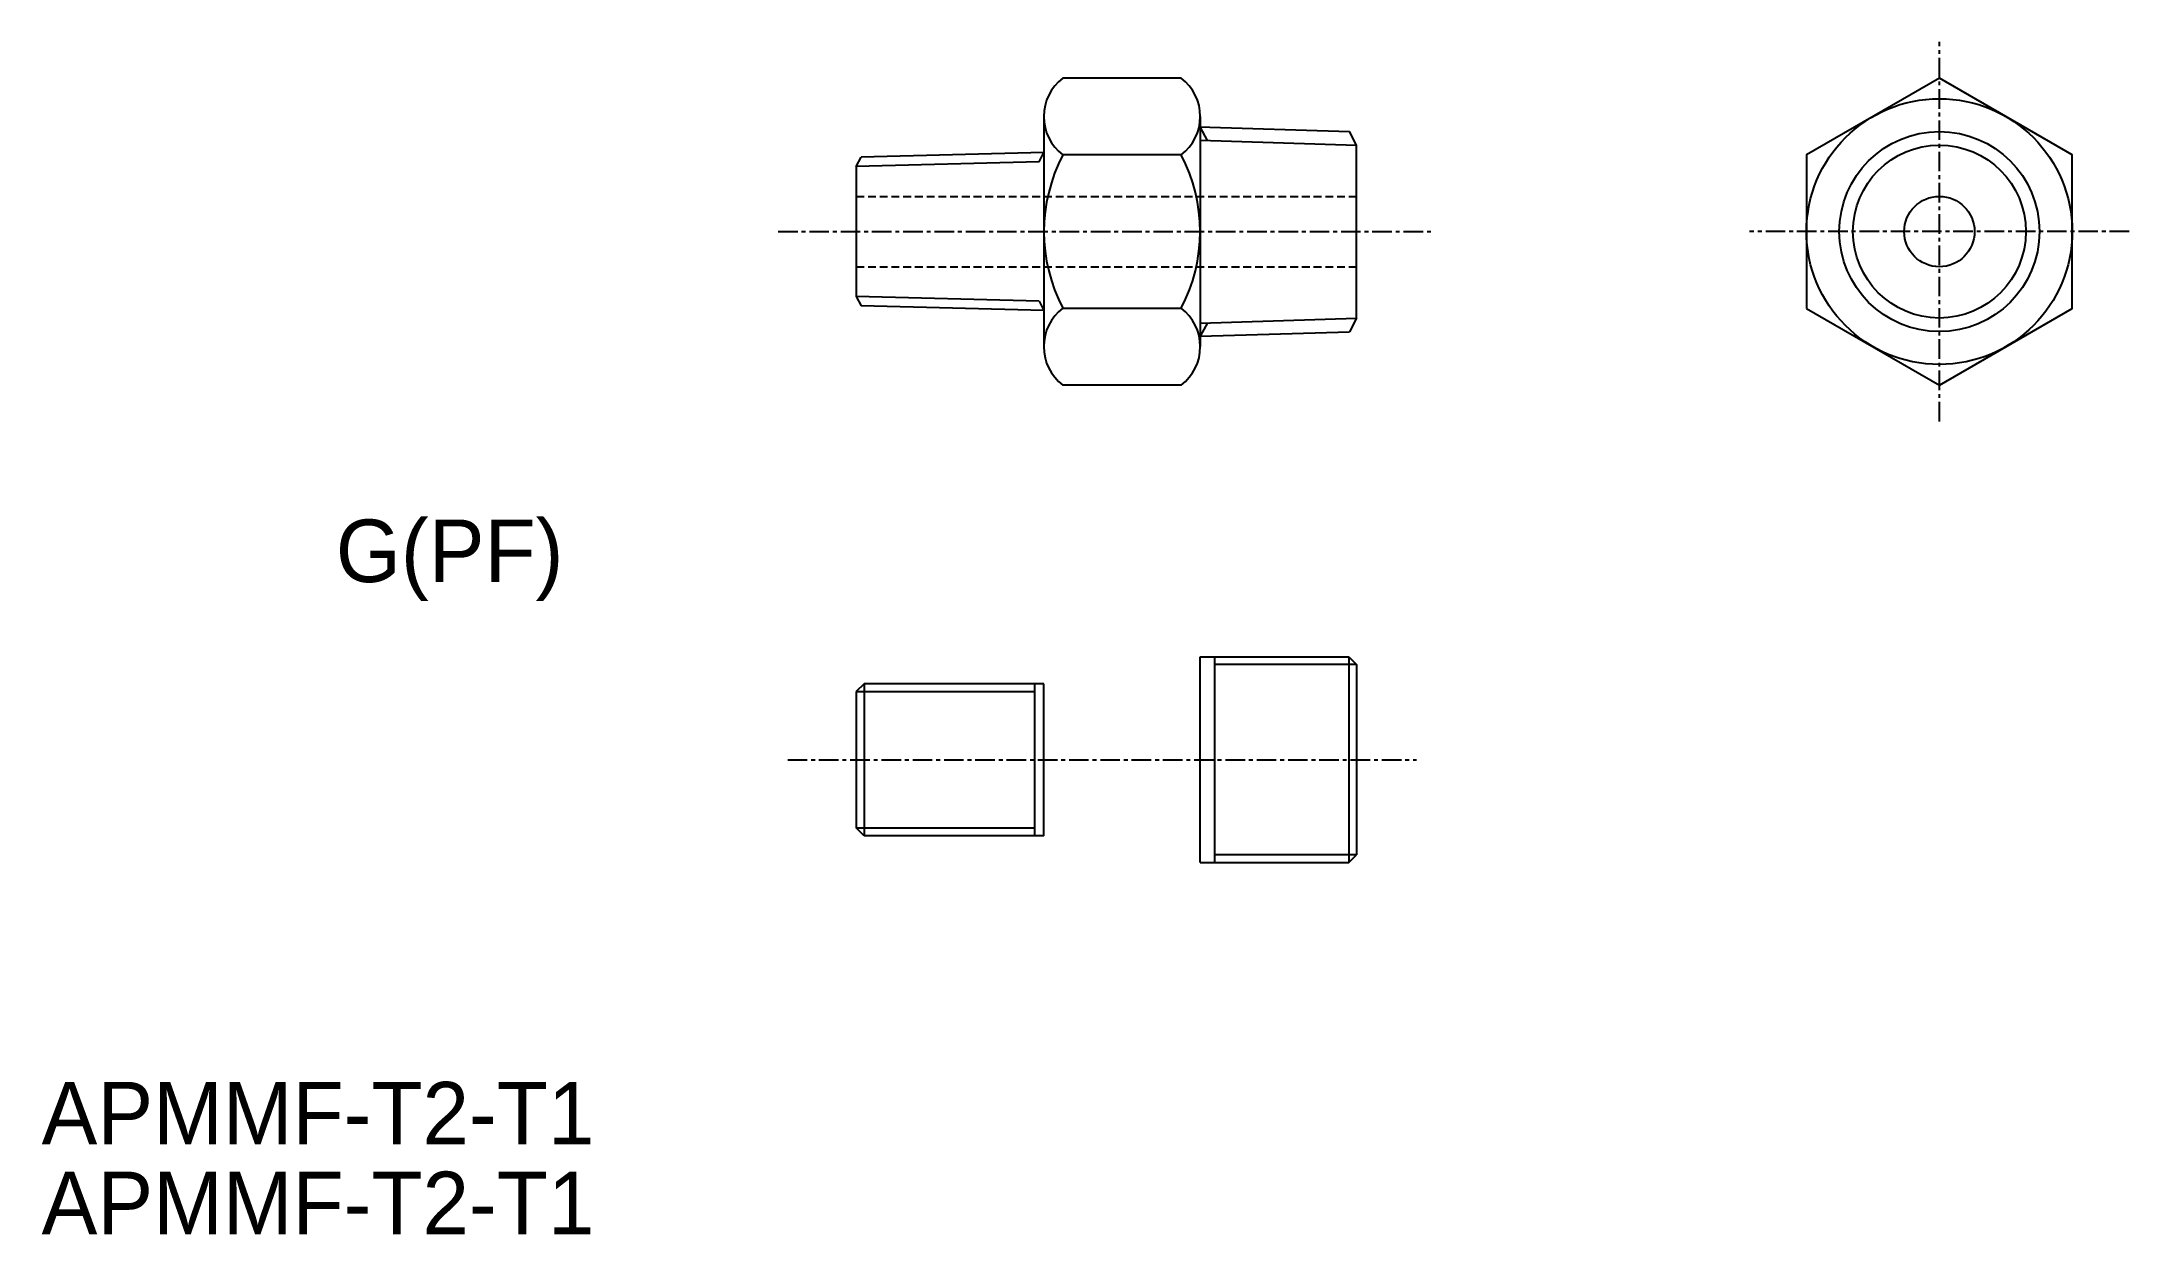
# Model space of a CAD drawing. Extents: x 78 to 212, y 140 to 217.
import ezdxf

# ---------------------------------------------------------------- set-up
doc = ezdxf.new("R2010")
doc.units = 0
doc.linetypes.add('CENTER', pattern=[2, 1.25, -0.25, 0.25, -0.25])
doc.linetypes.add('DASHED', pattern=[0.75, 0.5, -0.25])
doc.layers.get('0').update_dxf_attribs({"linetype": 'CONTINUOUS'})
doc.layers.add('CENTER', color=1, linetype='CENTER')

msp = doc.modelspace()

# ---------------------------------------------------------------- linework, layer by layer
at = {"color": 7, "linetype": 'CONTINUOUS'}
for p, q in [((151.06, 214.22), (143.49, 214.22)), ((142.28, 211.77), (142.28, 197.05)), ((152.21, 211.11), (161.82, 210.81)), ((152.28, 211.77), (152.28, 197.05)), ((162.28, 209.94), (161.82, 210.81)), ((162.28, 198.87), (162.28, 209.94)), ((130.28, 208.57), (130.58, 209.16)), ((130.28, 208.57), (130.28, 200.25)), ((142.28, 209.46), (130.58, 209.16)), ((151.06, 209.32), (143.49, 209.32)), ((130.28, 200.25), (130.58, 199.66)), ((142.28, 199.36), (130.58, 199.66)), ((151.06, 199.5), (143.49, 199.5)), ((152.28, 197.71), (161.82, 198)), ((162.28, 198.87), (161.82, 198)), ((151.06, 194.59), (143.49, 194.59))]:
    msp.add_line(p, q, dxfattribs=at)
at = {"color": 3, "linetype": 'CONTINUOUS'}
for p, q in [((152.73, 210.24), (152.28, 211.11)), ((152.28, 210.26), (162.28, 209.94)), ((141.97, 208.87), (130.28, 208.57)), ((141.97, 208.87), (142.28, 209.46)), ((141.97, 199.95), (130.28, 200.25)), ((141.97, 199.95), (142.28, 199.36)), ((152.28, 198.56), (162.28, 198.87)), ((152.73, 198.58), (152.28, 197.71))]:
    msp.add_line(p, q, dxfattribs=at)
at = {"color": 3, "linetype": 'DASHED'}
for p, q in [((130.28, 206.66), (162.28, 206.66)), ((130.28, 202.16), (162.28, 202.16))]:
    msp.add_line(p, q, dxfattribs=at)
for p, q in [((152.28, 164.05), (152.28, 177.21)), ((152.28, 177.21), (161.78, 177.21)), ((153.18, 177.21), (153.18, 164.05)), ((161.78, 177.21), (161.78, 164.05)), ((161.78, 177.21), (162.28, 176.71)), ((162.28, 176.71), (162.28, 164.55)), ((130.78, 175.49), (130.28, 174.99)), ((130.28, 174.99), (130.28, 166.27)), ((142.28, 175.49), (130.78, 175.49)), ((130.78, 175.49), (130.78, 165.77)), ((141.68, 175.49), (141.68, 165.77)), ((142.28, 165.77), (142.28, 175.49)), ((130.78, 165.77), (130.28, 166.27)), ((142.28, 165.77), (130.78, 165.77)), ((161.78, 164.05), (162.28, 164.55)), ((152.28, 164.05), (161.78, 164.05))]:
    msp.add_line(p, q)
at = {"color": 3}
for p, q in [((162.28, 176.71), (153.18, 176.71)), ((130.28, 174.99), (141.68, 174.99)), ((130.28, 166.27), (141.68, 166.27)), ((162.28, 164.55), (153.18, 164.55))]:
    msp.add_line(p, q, dxfattribs=at)
at = {"color": 7, "linetype": 'CONTINUOUS'}
msp.add_lwpolyline([(191.05, 199.5), (199.55, 194.59), (208.05, 199.5), (208.05, 209.32), (199.55, 214.22), (191.05, 209.32)], close=True, dxfattribs=at)
for radius in [8.5, 6.4, 2.25]:
    msp.add_circle((199.55, 204.41), radius, dxfattribs=at)
at = {"color": 3, "linetype": 'CONTINUOUS'}
msp.add_circle((199.55, 204.41), 5.53, dxfattribs=at)
at = {"color": 7, "linetype": 'CONTINUOUS'}
for centre, radius, start, end in [((145.36, 211.77), 3.09, 127.341, 232.659), ((149.19, 211.77), 3.09, 307.341, 52.659), ((152.8, 204.41), 10.52, 152.2042, 207.7958), ((151.06, 209.32), 4.88e-14, 119.682, 225), ((141.75, 204.41), 10.52, 332.2042, 27.7958), ((151.35, 208.16), 3.73e-14, 119.682, 225), ((145.36, 197.05), 3.09, 127.341, 232.659), ((149.19, 197.05), 3.09, 307.341, 52.659)]:
    msp.add_arc(centre, radius, start, end, dxfattribs=at)
at = {"layer": 'CENTER', "color": 1, "linetype": 'CENTER'}
for p, q in [((199.55, 192.27), (199.55, 216.55)), ((125.28, 204.41), (167.28, 204.41)), ((125.28, 204.41), (167.28, 204.41)), ((211.69, 204.41), (187.41, 204.41)), ((125.89, 170.63), (166.11, 170.63))]:
    msp.add_line(p, q, dxfattribs=at)

# ---------------------------------------------------------------- texts
at = {"color": 7, "linetype": 'CONTINUOUS'}
for s, p in [('G(PF)', (96.99, 181.99)), ('APMMF-T2-T1', (78.17, 146.02)), ('APMMF-T2-T1', (78.17, 140.28))]:
    msp.add_text(s, height=4, dxfattribs=at).set_placement(p)

doc.saveas('drawing.dxf')
